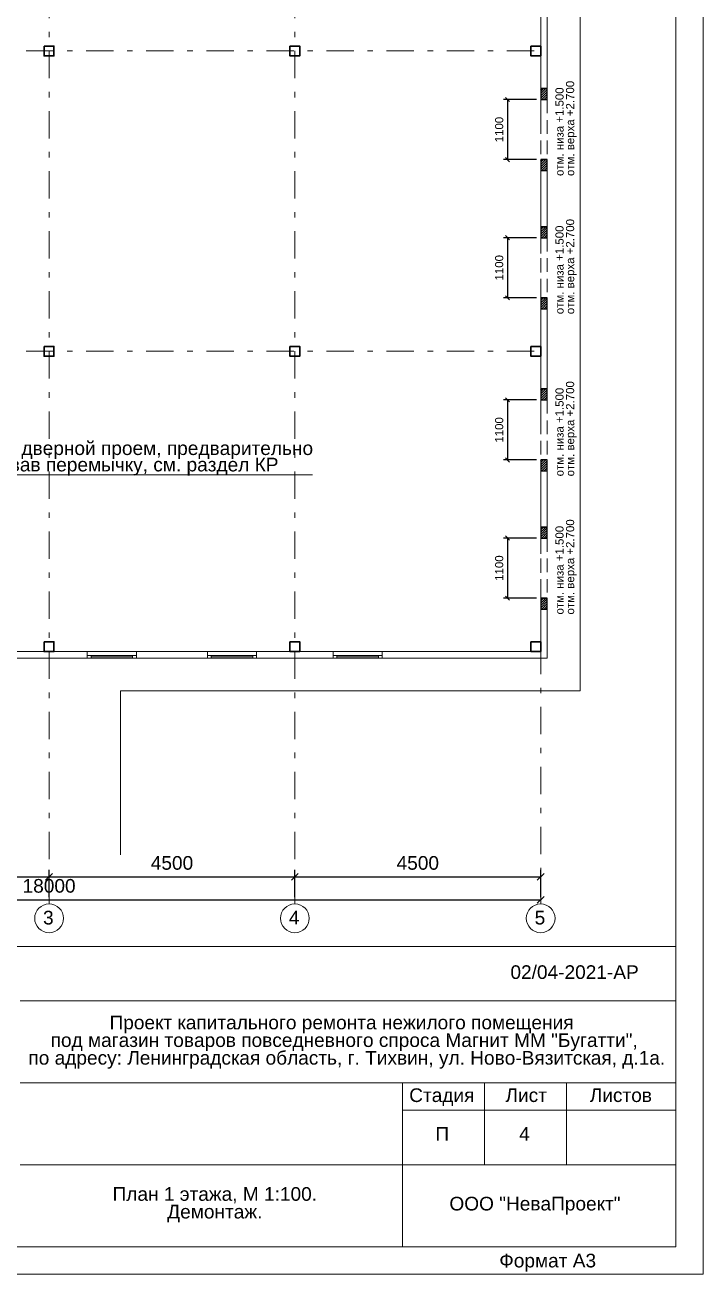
# Model space of a CAD drawing. Header units: metres. Extents: x 34 to 166, y -166 to -111.
# Drawn here: x 83.2 to 95.62, y -160.99 to -138.12 of the extents above; entities that cross this region are included whole.
import ezdxf
from ezdxf.enums import TextEntityAlignment as Align

# ---------------------------------------------------------------- set-up
doc = ezdxf.new("R2010")
doc.units = ezdxf.units.M
doc.header["$MEASUREMENT"] = 0
doc.linetypes.add('( Dashdot )', pattern=[1.001, 0.5, -0.25, 0.001, -0.25])
doc.linetypes.add('( Hidden )', pattern=[0.375, 0.25, -0.125])
doc.styles.add('Arial', font='CS_Gost2304.shx')
doc.styles.add('GOST 2.304', font='CS_Gost2304.shx')
doc.styles.get("Standard").update_dxf_attribs({"font": 'times.ttf'})
doc.styles.add('Style-Arial', font='arial.ttf')
doc.dimstyles.get("Standard").update_dxf_attribs({"dimtxt": 0.18, "dimasz": 0.18, "dimexe": 0.18, "dimexo": 0.0625, "dimgap": 0.09, "dimtad": 0, "dimtih": 1, "dimtoh": 1, "dimdec": 4, "dimzin": 0, "dimdsep": 46, "dimtxsty": 'Standard', "dimcen": 0.09, "dimadec": 0, "dimazin": 0, "dimtfac": 1, "dimtdec": 4, "dimtofl": 0, "dimtmove": 0, "dimatfit": 3, "dimfxl": 1, "dimtolj": 1, "dimtzin": 0, "dimarcsym": 0})

# ---------------------------------------------------------------- blocks, each defined once
blk = doc.blocks.new('*U9')
at = {"color": 7, "linetype": 'Continuous', "lineweight": 13, "flags": 128}
for points in [[(0.025, 0.45), (0.025, 0.38), (-0.025, 0.38), (-0.025, 0.45), (0.025, 0.45)], [(0.025, -0.38), (0.025, -0.45), (-0.025, -0.45), (-0.025, -0.38), (0.025, -0.38)]]:
    blk.add_lwpolyline(points, close=True, dxfattribs=at)
at = {"color": 7, "linetype": 'Continuous', "lineweight": 0, "flags": 128}
blk.add_lwpolyline([(0, -0.38), (0, 0.38), (-0.025, 0.38), (-0.025, -0.38), (0, -0.38)], close=True, dxfattribs=at)
blk = doc.blocks.new('*U216')
at = {"color": 7, "linetype": 'Continuous', "lineweight": 13}
for p, q in [((14.013, 20.002), (14.013, -19.998)), ((-4.487, -14.498), (14.013, -14.498)), ((2.013, -15.498), (14.013, -15.498)), ((2.013, -16.998), (14.013, -16.998)), ((9.013, -17.498), (14.013, -17.498)), ((2.013, -18.498), (14.013, -18.498)), ((-12.926, -19.998), (14.013, -19.998))]:
    blk.add_line(p, q, dxfattribs=at)
at = {"color": 7, "linetype": 'Continuous', "lineweight": 0, "flags": 128}
blk.add_lwpolyline([(14.513, 20.502), (-14.487, 20.502), (-14.487, -20.498), (14.513, -20.498), (14.513, 20.502)], close=True, dxfattribs=at)
at = {"color": 7, "linetype": 'Continuous', "lineweight": 13, "flags": 128}
for points in [[(9.013, -16.998), (9.013, -19.998)], [(10.513, -16.998), (10.513, -18.498)], [(12.013, -16.998), (12.013, -18.498)]]:
    blk.add_lwpolyline(points, dxfattribs=at)
at = {"color": 7, "linetype": 'Continuous', "lineweight": 0, "style": 'Style-Arial'}
for s, p in [('Стадия', (9.731, -17.223)), ('Лист', (11.276, -17.223)), ('Листов', (13.009, -17.223)), ('ООО "НеваПроект"', (11.436, -19.209)), ('Формат А3', (11.669, -20.252))]:
    blk.add_text(s, height=0.25, dxfattribs=at).set_placement(p, align=Align.MIDDLE_CENTER)
blk = doc.blocks.new('_Oblique')
at = {"color": 0, "linetype": 'ByBlock', "lineweight": -2}
blk.add_line((0.5, 0.5), (-0.5, -0.5), dxfattribs=at)
blk = doc.blocks.new('*D228')
at = {"color": 0, "linetype": 'Continuous', "lineweight": -2, "transparency": 16777216}
for p, q in [((74.644, -154.091), (74.644, -154.015)), ((74.644, -154.14), (92.644, -154.14)), ((92.644, -154.091), (92.644, -154.015))]:
    blk.add_line(p, q, dxfattribs=at)
at = {"layer": 'Defpoints', "color": 0, "linetype": 'Continuous', "lineweight": 30, "transparency": 16777216}
for p in [(92.644, -154.14), (74.644, -154.216), (92.644, -154.216)]:
    blk.add_point(p, dxfattribs=at)
at = {"color": 0, "linetype": 'Continuous', "lineweight": -2, "transparency": 16777216, "xscale": 0.125, "yscale": 0.125, "zscale": 0.125, "rotation": 180}
blk.add_blockref('_Oblique', (74.644, -154.14), dxfattribs=at)
at = {"color": 0, "linetype": 'Continuous', "lineweight": -2, "transparency": 16777216, "xscale": 0.125, "yscale": 0.125, "zscale": 0.125}
blk.add_blockref('_Oblique', (92.644, -154.14), dxfattribs=at)
at = {"color": 0, "linetype": 'Continuous', "lineweight": 0, "transparency": 16777216, "insert": (83.644, -153.887), "char_height": 0.25, "attachment_point": 5, "style": 'Style-Arial'}
blk.add_mtext('\\A1;18000', dxfattribs=at)
blk = doc.blocks.new('*D229')
at = {"color": 0, "linetype": 'Continuous', "lineweight": -2, "transparency": 16777216}
for p, q in [((79.144, -154.091), (79.144, -153.595)), ((83.644, -154.091), (83.644, -153.595)), ((79.144, -153.72), (83.644, -153.72))]:
    blk.add_line(p, q, dxfattribs=at)
at = {"layer": 'Defpoints', "color": 0, "linetype": 'Continuous', "lineweight": 30, "transparency": 16777216}
for p in [(83.644, -153.72), (79.144, -154.216), (83.644, -154.216)]:
    blk.add_point(p, dxfattribs=at)
at = {"color": 0, "linetype": 'Continuous', "lineweight": -2, "transparency": 16777216, "xscale": 0.125, "yscale": 0.125, "zscale": 0.125, "rotation": 180}
blk.add_blockref('_Oblique', (79.144, -153.72), dxfattribs=at)
at = {"color": 0, "linetype": 'Continuous', "lineweight": -2, "transparency": 16777216, "xscale": 0.125, "yscale": 0.125, "zscale": 0.125}
blk.add_blockref('_Oblique', (83.644, -153.72), dxfattribs=at)
at = {"color": 0, "linetype": 'Continuous', "lineweight": 0, "transparency": 16777216, "insert": (81.394, -153.467), "char_height": 0.25, "attachment_point": 5, "style": 'Style-Arial'}
blk.add_mtext('\\A1;4500', dxfattribs=at)
blk = doc.blocks.new('*D230')
at = {"color": 0, "linetype": 'Continuous', "lineweight": -2, "transparency": 16777216}
for p, q in [((83.644, -154.091), (83.644, -153.595)), ((88.144, -154.091), (88.144, -153.595)), ((83.644, -153.72), (88.144, -153.72))]:
    blk.add_line(p, q, dxfattribs=at)
at = {"layer": 'Defpoints', "color": 0, "linetype": 'Continuous', "lineweight": 30, "transparency": 16777216}
for p in [(88.144, -153.72), (83.644, -154.216), (88.144, -154.216)]:
    blk.add_point(p, dxfattribs=at)
at = {"color": 0, "linetype": 'Continuous', "lineweight": -2, "transparency": 16777216, "xscale": 0.125, "yscale": 0.125, "zscale": 0.125, "rotation": 180}
blk.add_blockref('_Oblique', (83.644, -153.72), dxfattribs=at)
at = {"color": 0, "linetype": 'Continuous', "lineweight": -2, "transparency": 16777216, "xscale": 0.125, "yscale": 0.125, "zscale": 0.125}
blk.add_blockref('_Oblique', (88.144, -153.72), dxfattribs=at)
at = {"color": 0, "linetype": 'Continuous', "lineweight": 0, "transparency": 16777216, "insert": (85.894, -153.467), "char_height": 0.25, "attachment_point": 5, "style": 'Style-Arial'}
blk.add_mtext('\\A1;4500', dxfattribs=at)
blk = doc.blocks.new('*D231')
at = {"color": 0, "linetype": 'Continuous', "lineweight": -2, "transparency": 16777216}
for p, q in [((88.144, -154.091), (88.144, -153.595)), ((92.644, -154.091), (92.644, -153.595)), ((88.144, -153.72), (92.644, -153.72))]:
    blk.add_line(p, q, dxfattribs=at)
at = {"layer": 'Defpoints', "color": 0, "linetype": 'Continuous', "lineweight": 30, "transparency": 16777216}
for p in [(92.644, -153.72), (88.144, -154.216), (92.644, -154.216)]:
    blk.add_point(p, dxfattribs=at)
at = {"color": 0, "linetype": 'Continuous', "lineweight": -2, "transparency": 16777216, "xscale": 0.125, "yscale": 0.125, "zscale": 0.125, "rotation": 180}
blk.add_blockref('_Oblique', (88.144, -153.72), dxfattribs=at)
at = {"color": 0, "linetype": 'Continuous', "lineweight": -2, "transparency": 16777216, "xscale": 0.125, "yscale": 0.125, "zscale": 0.125}
blk.add_blockref('_Oblique', (92.644, -153.72), dxfattribs=at)
at = {"color": 0, "linetype": 'Continuous', "lineweight": 0, "transparency": 16777216, "insert": (90.394, -153.467), "char_height": 0.25, "attachment_point": 5, "style": 'Style-Arial'}
blk.add_mtext('\\A1;4500', dxfattribs=at)
blk = doc.blocks.new('*D1097')
at = {"color": 0, "linetype": 'Continuous', "lineweight": -2, "transparency": 16777216}
for p, q in [((92.569, -147.516), (91.961, -147.516)), ((92.036, -147.516), (92.036, -148.616)), ((92.569, -148.616), (91.961, -148.616))]:
    blk.add_line(p, q, dxfattribs=at)
at = {"layer": 'Defpoints', "color": 0, "linetype": 'Continuous', "lineweight": 30, "transparency": 16777216}
for p in [(92.644, -147.516), (92.036, -148.616), (92.644, -148.616)]:
    blk.add_point(p, dxfattribs=at)
at = {"color": 0, "linetype": 'Continuous', "lineweight": -2, "transparency": 16777216, "xscale": 0.075, "yscale": 0.075, "zscale": 0.075}
for p, rotation in [((92.036, -147.516), 90), ((92.036, -148.616), 270)]:
    blk.add_blockref('_Oblique', p, dxfattribs=dict(at, rotation=rotation))
at = {"color": 0, "linetype": 'Continuous', "lineweight": 0, "transparency": 16777216, "insert": (91.885, -148.066), "char_height": 0.15, "attachment_point": 5, "rotation": 90, "style": 'Style-Arial'}
blk.add_mtext('\\A1;1100', dxfattribs=at)
blk = doc.blocks.new('*D1098')
at = {"color": 0, "linetype": 'Continuous', "lineweight": -2, "transparency": 16777216}
for p, q in [((92.569, -144.986), (91.961, -144.986)), ((92.036, -144.986), (92.036, -146.086)), ((92.569, -146.086), (91.961, -146.086))]:
    blk.add_line(p, q, dxfattribs=at)
at = {"layer": 'Defpoints', "color": 0, "linetype": 'Continuous', "lineweight": 30, "transparency": 16777216}
for p in [(92.644, -144.986), (92.036, -146.086), (92.644, -146.086)]:
    blk.add_point(p, dxfattribs=at)
at = {"color": 0, "linetype": 'Continuous', "lineweight": -2, "transparency": 16777216, "xscale": 0.075, "yscale": 0.075, "zscale": 0.075}
for p, rotation in [((92.036, -144.986), 90), ((92.036, -146.086), 270)]:
    blk.add_blockref('_Oblique', p, dxfattribs=dict(at, rotation=rotation))
at = {"color": 0, "linetype": 'Continuous', "lineweight": 0, "transparency": 16777216, "insert": (91.885, -145.536), "char_height": 0.15, "attachment_point": 5, "rotation": 90, "style": 'Style-Arial'}
blk.add_mtext('\\A1;1100', dxfattribs=at)
blk = doc.blocks.new('*D1099')
at = {"color": 0, "linetype": 'Continuous', "lineweight": -2, "transparency": 16777216}
for p, q in [((92.569, -142.016), (91.961, -142.016)), ((92.036, -142.016), (92.036, -143.116)), ((92.569, -143.116), (91.961, -143.116))]:
    blk.add_line(p, q, dxfattribs=at)
at = {"layer": 'Defpoints', "color": 0, "linetype": 'Continuous', "lineweight": 30, "transparency": 16777216}
for p in [(92.644, -142.016), (92.036, -143.116), (92.644, -143.116)]:
    blk.add_point(p, dxfattribs=at)
at = {"color": 0, "linetype": 'Continuous', "lineweight": -2, "transparency": 16777216, "xscale": 0.075, "yscale": 0.075, "zscale": 0.075}
for p, rotation in [((92.036, -142.016), 90), ((92.036, -143.116), 270)]:
    blk.add_blockref('_Oblique', p, dxfattribs=dict(at, rotation=rotation))
at = {"color": 0, "linetype": 'Continuous', "lineweight": 0, "transparency": 16777216, "insert": (91.885, -142.566), "char_height": 0.15, "attachment_point": 5, "rotation": 90, "style": 'Style-Arial'}
blk.add_mtext('\\A1;1100', dxfattribs=at)
blk = doc.blocks.new('*D1100')
at = {"color": 0, "linetype": 'Continuous', "lineweight": -2, "transparency": 16777216}
for p, q in [((92.569, -139.486), (91.961, -139.486)), ((92.036, -139.486), (92.036, -140.586)), ((92.569, -140.586), (91.961, -140.586))]:
    blk.add_line(p, q, dxfattribs=at)
at = {"layer": 'Defpoints', "color": 0, "linetype": 'Continuous', "lineweight": 30, "transparency": 16777216}
for p in [(92.644, -139.486), (92.036, -140.586), (92.644, -140.586)]:
    blk.add_point(p, dxfattribs=at)
at = {"color": 0, "linetype": 'Continuous', "lineweight": -2, "transparency": 16777216, "xscale": 0.075, "yscale": 0.075, "zscale": 0.075}
for p, rotation in [((92.036, -139.486), 90), ((92.036, -140.586), 270)]:
    blk.add_blockref('_Oblique', p, dxfattribs=dict(at, rotation=rotation))
at = {"color": 0, "linetype": 'Continuous', "lineweight": 0, "transparency": 16777216, "insert": (91.885, -140.036), "char_height": 0.15, "attachment_point": 5, "rotation": 90, "style": 'Style-Arial'}
blk.add_mtext('\\A1;1100', dxfattribs=at)

msp = doc.modelspace()

# ---------------------------------------------------------------- hatches: boundary and pattern name
at = {"linetype": 'Continuous'}
h = msp.add_hatch(dxfattribs=at)
h.set_pattern_fill('HATCH', style=0, pattern_type=2)
h.set_pattern_definition([(45, (92.717308, -139.38949), (-0.021213, 0.021213), [])])
h.paths.add_polyline_path([(92.64399769, -139.42613779), (92.64399769, -139.48613779), (92.76399769, -139.48613779), (92.76399769, -139.28613779), (92.64399769, -139.28613779)])
h = msp.add_hatch(dxfattribs=at)
h.set_pattern_fill('HATCH', style=0, pattern_type=2)
h.set_pattern_definition([(45, (92.717308, -140.68949), (-0.021213, 0.021213), [])])
h.paths.add_polyline_path([(92.64399769, -140.72613779), (92.64399769, -140.78613779), (92.76399769, -140.78613779), (92.76399769, -140.58613779), (92.64399769, -140.58613779)])
h = msp.add_hatch(dxfattribs=at)
h.set_pattern_fill('HATCH', style=0, pattern_type=2)
h.set_pattern_definition([(45, (92.717308, -141.91949), (-0.021213, 0.021213), [])])
h.paths.add_polyline_path([(92.64399769, -141.95613779), (92.64399769, -142.01613779), (92.76399769, -142.01613779), (92.76399769, -141.81613779), (92.64399769, -141.81613779)])
h = msp.add_hatch(dxfattribs=at)
h.set_pattern_fill('HATCH', style=0, pattern_type=2)
h.set_pattern_definition([(45, (92.717308, -143.21949), (-0.021213, 0.021213), [])])
h.paths.add_polyline_path([(92.64399769, -143.25613779), (92.64399769, -143.31613779), (92.76399769, -143.31613779), (92.76399769, -143.11613779), (92.64399769, -143.11613779)])
h = msp.add_hatch(dxfattribs=at)
h.set_pattern_fill('HATCH', style=0, pattern_type=2)
h.set_pattern_definition([(45, (92.717308, -144.88949), (-0.021213, 0.021213), [])])
h.paths.add_polyline_path([(92.64399769, -144.92613779), (92.64399769, -144.98613779), (92.76399769, -144.98613779), (92.76399769, -144.78613779), (92.64399769, -144.78613779)])
h = msp.add_hatch(dxfattribs=at)
h.set_pattern_fill('HATCH', style=0, pattern_type=2)
h.set_pattern_definition([(45, (92.717308, -146.18949), (-0.021213, 0.021213), [])])
h.paths.add_polyline_path([(92.64399769, -146.22613779), (92.64399769, -146.28613779), (92.76399769, -146.28613779), (92.76399769, -146.08613779), (92.64399769, -146.08613779)])
h = msp.add_hatch(dxfattribs=at)
h.set_pattern_fill('HATCH', style=0, pattern_type=2)
h.set_pattern_definition([(45, (92.717308, -147.41949), (-0.021213, 0.021213), [])])
h.paths.add_polyline_path([(92.64399769, -147.45613779), (92.64399769, -147.51613779), (92.76399769, -147.51613779), (92.76399769, -147.31613779), (92.64399769, -147.31613779)])
h = msp.add_hatch(dxfattribs=at)
h.set_pattern_fill('HATCH', style=0, pattern_type=2)
h.set_pattern_definition([(45, (92.717308, -148.71949), (-0.021213, 0.021213), [])])
h.paths.add_polyline_path([(92.64399769, -148.75613779), (92.64399769, -148.81613779), (92.76399769, -148.81613779), (92.76399769, -148.61613779), (92.64399769, -148.61613779)])

# ---------------------------------------------------------------- linework, layer by layer
at = {"color": 7, "linetype": 'Continuous', "lineweight": 0}
for p, q in [((93.36399769, -150.31613779), (93.36399769, -121.37613779)), ((84.95399769, -150.31613779), (93.36399769, -150.31613779)), ((84.95399769, -153.31613779), (84.95399769, -150.31613779))]:
    msp.add_line(p, q, dxfattribs=at)
at = {"color": 1, "linetype": '( Dashdot )', "lineweight": 0}
for p, q in [((83.64399769, -122.09613779), (83.64399769, -154.21613779)), ((88.14399769, -122.09613779), (88.14399769, -154.21613779)), ((92.64399769, -122.00613779), (92.64399769, -154.21613779)), ((70.02399769, -138.59613779), (92.64399769, -138.59613779)), ((70.02399769, -144.09613779), (92.64399769, -144.09613779)), ((70.02399769, -149.59613779), (92.64399769, -149.59613779))]:
    msp.add_line(p, q, dxfattribs=at)
at = {"color": 7, "linetype": 'Continuous', "lineweight": 13}
for p, q in [((92.64399769, -139.48613779), (92.64399769, -137.61613779)), ((92.76399769, -139.48613779), (92.76399769, -137.61613779)), ((92.64399769, -139.48613779), (92.76399769, -139.48613779)), ((92.64399769, -142.01613779), (92.64399769, -140.58613779)), ((92.64399769, -140.58613779), (92.76399769, -140.58613779)), ((92.76399769, -142.01613779), (92.76399769, -140.58613779)), ((92.64399769, -142.01613779), (92.76399769, -142.01613779)), ((92.64399769, -144.98613779), (92.64399769, -143.11613779)), ((92.64399769, -143.11613779), (92.76399769, -143.11613779)), ((92.76399769, -144.98613779), (92.76399769, -143.11613779)), ((92.64399769, -144.98613779), (92.76399769, -144.98613779)), ((92.64399769, -147.51613779), (92.64399769, -146.08613779)), ((92.64399769, -146.08613779), (92.76399769, -146.08613779)), ((92.76399769, -147.51613779), (92.76399769, -146.08613779)), ((92.64399769, -147.51613779), (92.76399769, -147.51613779)), ((92.64399769, -149.59613779), (92.64399769, -148.61613779)), ((92.64399769, -148.61613779), (92.76399769, -148.61613779)), ((92.76399769, -149.71613779), (92.76399769, -148.61613779)), ((82.94399769, -149.59613779), (84.34399769, -149.59613779)), ((82.94399769, -149.71613779), (84.34399769, -149.71613779)), ((84.34399769, -149.59613779), (84.34399769, -149.71613779)), ((85.24399769, -149.59613779), (85.24399769, -149.71613779)), ((85.24399769, -149.59613779), (86.54399769, -149.59613779)), ((85.24399769, -149.71613779), (86.54399769, -149.71613779)), ((86.54399769, -149.59613779), (86.54399769, -149.71613779)), ((87.44399769, -149.59613779), (87.44399769, -149.71613779)), ((87.44399769, -149.59613779), (88.84399769, -149.59613779)), ((87.44399769, -149.71613779), (88.84399769, -149.71613779)), ((88.84399769, -149.59613779), (88.84399769, -149.71613779)), ((89.74399769, -149.59613779), (89.74399769, -149.71613779)), ((89.74399769, -149.59613779), (92.64399769, -149.59613779)), ((89.74399769, -149.71613779), (92.76399769, -149.71613779))]:
    msp.add_line(p, q, dxfattribs=at)
at = {"color": 7, "linetype": 'Continuous'}
for p, q in [((92.64399769, -139.28613779), (92.76399769, -139.28613779)), ((92.64399769, -140.58613779), (92.76399769, -140.58613779)), ((92.64399769, -141.81613779), (92.76399769, -141.81613779)), ((92.64399769, -143.11613779), (92.76399769, -143.11613779)), ((92.64399769, -144.78613779), (92.76399769, -144.78613779)), ((92.64399769, -147.31613779), (92.76399769, -147.31613779)), ((92.64399769, -148.61613779), (92.76399769, -148.61613779))]:
    msp.add_line(p, q, dxfattribs=at)
at = {"color": 1, "linetype": '( Hidden )', "lineweight": 13}
for p, q in [((92.64399769, -139.48613779), (92.64399769, -140.58613779)), ((92.76399769, -139.48613779), (92.76399769, -140.58613779)), ((92.64399769, -142.01613779), (92.64399769, -143.11613779)), ((92.76399769, -142.01613779), (92.76399769, -143.11613779)), ((92.64399769, -144.98613779), (92.64399769, -146.08613779)), ((92.76399769, -144.98613779), (92.76399769, -146.08613779)), ((92.64399769, -147.51613779), (92.64399769, -148.61613779)), ((92.76399769, -147.51613779), (92.76399769, -148.61613779))]:
    msp.add_line(p, q, dxfattribs=at)
at = {"color": 1, "linetype": 'Continuous', "lineweight": 0}
msp.add_line((81.24803711, -146.35899743), (88.46918791, -146.35899743), dxfattribs=at)
at = {"lineweight": 30, "flags": 128}
for points in [[(83.55399769, -138.50613779), (83.73399769, -138.50613779), (83.73399769, -138.68613779), (83.55399769, -138.68613779), (83.55399769, -138.50613779)], [(88.05399769, -138.50613779), (88.23399769, -138.50613779), (88.23399769, -138.68613779), (88.05399769, -138.68613779), (88.05399769, -138.50613779)], [(92.46399769, -138.50613779), (92.64399769, -138.50613779), (92.64399769, -138.68613779), (92.46399769, -138.68613779), (92.46399769, -138.50613779)], [(83.55399769, -144.00613779), (83.73399769, -144.00613779), (83.73399769, -144.18613779), (83.55399769, -144.18613779), (83.55399769, -144.00613779)], [(88.05399769, -144.00613779), (88.23399769, -144.00613779), (88.23399769, -144.18613779), (88.05399769, -144.18613779), (88.05399769, -144.00613779)], [(92.46399769, -144.00613779), (92.64399769, -144.00613779), (92.64399769, -144.18613779), (92.46399769, -144.18613779), (92.46399769, -144.00613779)], [(83.55399769, -149.41613779), (83.73399769, -149.41613779), (83.73399769, -149.59613779), (83.55399769, -149.59613779), (83.55399769, -149.41613779)], [(88.05399769, -149.41613779), (88.23399769, -149.41613779), (88.23399769, -149.59613779), (88.05399769, -149.59613779), (88.05399769, -149.41613779)], [(92.46399769, -149.41613779), (92.64399769, -149.41613779), (92.64399769, -149.59613779), (92.46399769, -149.59613779), (92.46399769, -149.41613779)]]:
    msp.add_lwpolyline(points, close=True, dxfattribs=at)
at = {"color": 7, "linetype": 'Continuous', "flags": 128}
for points in [[(92.64399769, -139.42613779), (92.64399769, -139.48613779), (92.76399769, -139.48613779), (92.76399769, -139.28613779), (92.64399769, -139.28613779), (92.64399769, -139.42613779)], [(92.64399769, -140.72613779), (92.64399769, -140.78613779), (92.76399769, -140.78613779), (92.76399769, -140.58613779), (92.64399769, -140.58613779), (92.64399769, -140.72613779)], [(92.64399769, -141.95613779), (92.64399769, -142.01613779), (92.76399769, -142.01613779), (92.76399769, -141.81613779), (92.64399769, -141.81613779), (92.64399769, -141.95613779)], [(92.64399769, -143.25613779), (92.64399769, -143.31613779), (92.76399769, -143.31613779), (92.76399769, -143.11613779), (92.64399769, -143.11613779), (92.64399769, -143.25613779)], [(92.64399769, -144.92613779), (92.64399769, -144.98613779), (92.76399769, -144.98613779), (92.76399769, -144.78613779), (92.64399769, -144.78613779), (92.64399769, -144.92613779)], [(92.64399769, -146.22613779), (92.64399769, -146.28613779), (92.76399769, -146.28613779), (92.76399769, -146.08613779), (92.64399769, -146.08613779), (92.64399769, -146.22613779)], [(92.64399769, -147.45613779), (92.64399769, -147.51613779), (92.76399769, -147.51613779), (92.76399769, -147.31613779), (92.64399769, -147.31613779), (92.64399769, -147.45613779)], [(92.64399769, -148.75613779), (92.64399769, -148.81613779), (92.76399769, -148.81613779), (92.76399769, -148.61613779), (92.64399769, -148.61613779), (92.64399769, -148.75613779)]]:
    msp.add_lwpolyline(points, close=True, dxfattribs=at)
at = {"color": 7, "linetype": 'Continuous', "lineweight": 0, "flags": 128}
for points in [[(85.24399769, -149.59613779), (85.24399769, -149.71613779), (84.34399769, -149.71613779), (84.34399769, -149.59613779), (85.24399769, -149.59613779)], [(87.44399769, -149.59613779), (87.44399769, -149.71613779), (86.54399769, -149.71613779), (86.54399769, -149.59613779), (87.44399769, -149.59613779)], [(89.74399769, -149.59613779), (89.74399769, -149.71613779), (88.84399769, -149.71613779), (88.84399769, -149.59613779), (89.74399769, -149.59613779)]]:
    msp.add_lwpolyline(points, close=True, dxfattribs=at)
at = {"color": 7, "linetype": 'Continuous', "lineweight": 13}
for centre in [(83.64399769, -154.47949323), (88.14399769, -154.47949323), (92.64399769, -154.47949323)]:
    msp.add_circle(centre, 0.26335544, dxfattribs=at)

# ---------------------------------------------------------------- block references
msp.add_blockref('*U216', (81.1032226, -140.49590205), dxfattribs=at)
at = {"color": 7, "linetype": 'Continuous', "lineweight": 13, "rotation": 270}
for p in [(84.79403854, -149.6911746), (86.99403854, -149.6911746), (89.29403854, -149.6911746)]:
    msp.add_blockref('*U9', p, dxfattribs=at)

# ---------------------------------------------------------------- texts
at = {"color": 7, "linetype": 'Continuous', "lineweight": 30, "style": 'Style-Arial'}
for s, p in [('3', (83.53354227, -154.34278008)), ('4', (88.03354227, -154.34278008)), ('5', (92.53354227, -154.34278008))]:
    msp.add_text(s, height=0.25, dxfattribs=at).set_placement(p, align=Align.TOP_LEFT)
at = {"color": 7, "linetype": 'Continuous', "lineweight": 13, "style": 'Style-Arial'}
msp.add_text('02/04-2021-АР', height=0.25, dxfattribs=at).set_placement((93.26499463, -155.34029567), align=Align.TOP_CENTER)
at = {"color": 1, "linetype": 'Continuous', "lineweight": 0, "char_height": 0.15, "attachment_point": 1, "rotation": 90, "line_spacing_factor": 0.776524, "style": 'Style-Arial'}
for insert in [(92.91350948, -140.88660489), (92.91350948, -143.41660489), (92.91350948, -146.38660489), (92.91350948, -148.91660489)]:
    msp.add_mtext('отм. низа +1.500\\Pотм. верха +2.700', dxfattribs=dict(at, insert=insert))
at = {"color": 1, "linetype": 'Continuous', "lineweight": 13, "insert": (81.37835977, -145.7455013), "char_height": 0.25, "attachment_point": 1, "line_spacing_factor": 0.72, "style": 'Arial'}
msp.add_mtext('\\fArial|b0|i0|c204204|p39;прорезать дверной проем, предварительно\\Pсмонтировав перемычку, см. раздел КР', dxfattribs=at)
at = {"color": 7, "linetype": 'Continuous', "lineweight": 13, "char_height": 0.25, "line_spacing_factor": 0.776524, "style": 'Style-Arial'}
for s, insert, attachment_point in [('Проект капитального ремонта нежилого помещения\\P под магазин товаров повседневного спроса Магнит ММ "Бугатти",\\P  по адресу: Ленинградская область, г. Тихвин, ул. Ново-Вязитская, д.1а.', (88.99800716, -156.26250002), 2), ('План 1 этажа, М 1:100.\\PДемонтаж.\\P', (86.67844197, -159.72612045), 5)]:
    msp.add_mtext(s, dxfattribs=dict(at, insert=insert, attachment_point=attachment_point))
at = {"color": 7, "linetype": 'Continuous', "lineweight": 0, "char_height": 0.25, "attachment_point": 5, "line_spacing_factor": 0.72, "style": 'GOST 2.304'}
for s, insert in [('\\fArial|b0|i0|c204204|p39;П', (90.84166199, -158.42719638)), ('\\fArial|b0|i0|c204204|p39;4', (92.34696095, -158.42719638))]:
    msp.add_mtext(s, dxfattribs=dict(at, insert=insert))

# ---------------------------------------------------------------- dimensions: what is measured, and where the dimension line sits
at = {"color": 1, "linetype": 'Continuous', "lineweight": 0}
for base, p1, p2, picture, middle in [((92.03627605, -140.58613779), (92.64399769, -139.48613779), (92.64399769, -140.58613779), '*D1100', (91.8846901, -140.03613779)), ((92.03627605, -143.11613779), (92.64399769, -142.01613779), (92.64399769, -143.11613779), '*D1099', (91.8846901, -142.56613779)), ((92.03627605, -146.08613779), (92.64399769, -144.98613779), (92.64399769, -146.08613779), '*D1098', (91.8846901, -145.53613779)), ((92.03627605, -148.61613779), (92.64399769, -147.51613779), (92.64399769, -148.61613779), '*D1097', (91.8846901, -148.06613779))]:
    dim = msp.add_linear_dim(base=base, p1=p1, p2=p2, angle=270, dimstyle='Standard', override={"dimtxt": 0.15, "dimasz": 0.075, "dimexe": 0.075, "dimexo": 0.075, "dimgap": 0.075, "dimtad": 1, "dimtih": 0, "dimtoh": 0, "dimlfac": 1000, "dimzin": 11, "dimtxsty": 'Style-Arial', "dimblk": 'Oblique', "dimfrac": 2, "dimtzin": 11}, dxfattribs=at)
    dim.commit()
    dim.dimension.update_dxf_attribs({"geometry": picture, "text_midpoint": middle})
at = {"color": 5, "linetype": 'Continuous', "lineweight": 0}
for base, p1, p2, picture, middle in [((83.64399769, -153.71970555), (79.14399769, -154.21613779), (83.64399769, -154.21613779), '*D229', (81.39399769, -153.4670623)), ((88.14399769, -153.71970555), (83.64399769, -154.21613779), (88.14399769, -154.21613779), '*D230', (85.89399769, -153.4670623)), ((92.64399769, -153.71970555), (88.14399769, -154.21613779), (92.64399769, -154.21613779), '*D231', (90.39399769, -153.4670623)), ((92.64399769, -154.13952826), (74.64399769, -154.21613779), (92.64399769, -154.21613779), '*D228', (83.64399769, -153.88688501))]:
    dim = msp.add_linear_dim(base=base, p1=p1, p2=p2, dimstyle='Standard', override={"dimtxt": 0.25, "dimasz": 0.125, "dimexe": 0.125, "dimexo": 0.125, "dimgap": 0.125, "dimtad": 1, "dimtih": 0, "dimtoh": 0, "dimlfac": 1000, "dimzin": 11, "dimtxsty": 'Style-Arial', "dimblk": 'Oblique', "dimfrac": 2, "dimtzin": 11}, dxfattribs=at)
    dim.commit()
    dim.dimension.update_dxf_attribs({"geometry": picture, "text_midpoint": middle})

doc.saveas('drawing.dxf')
